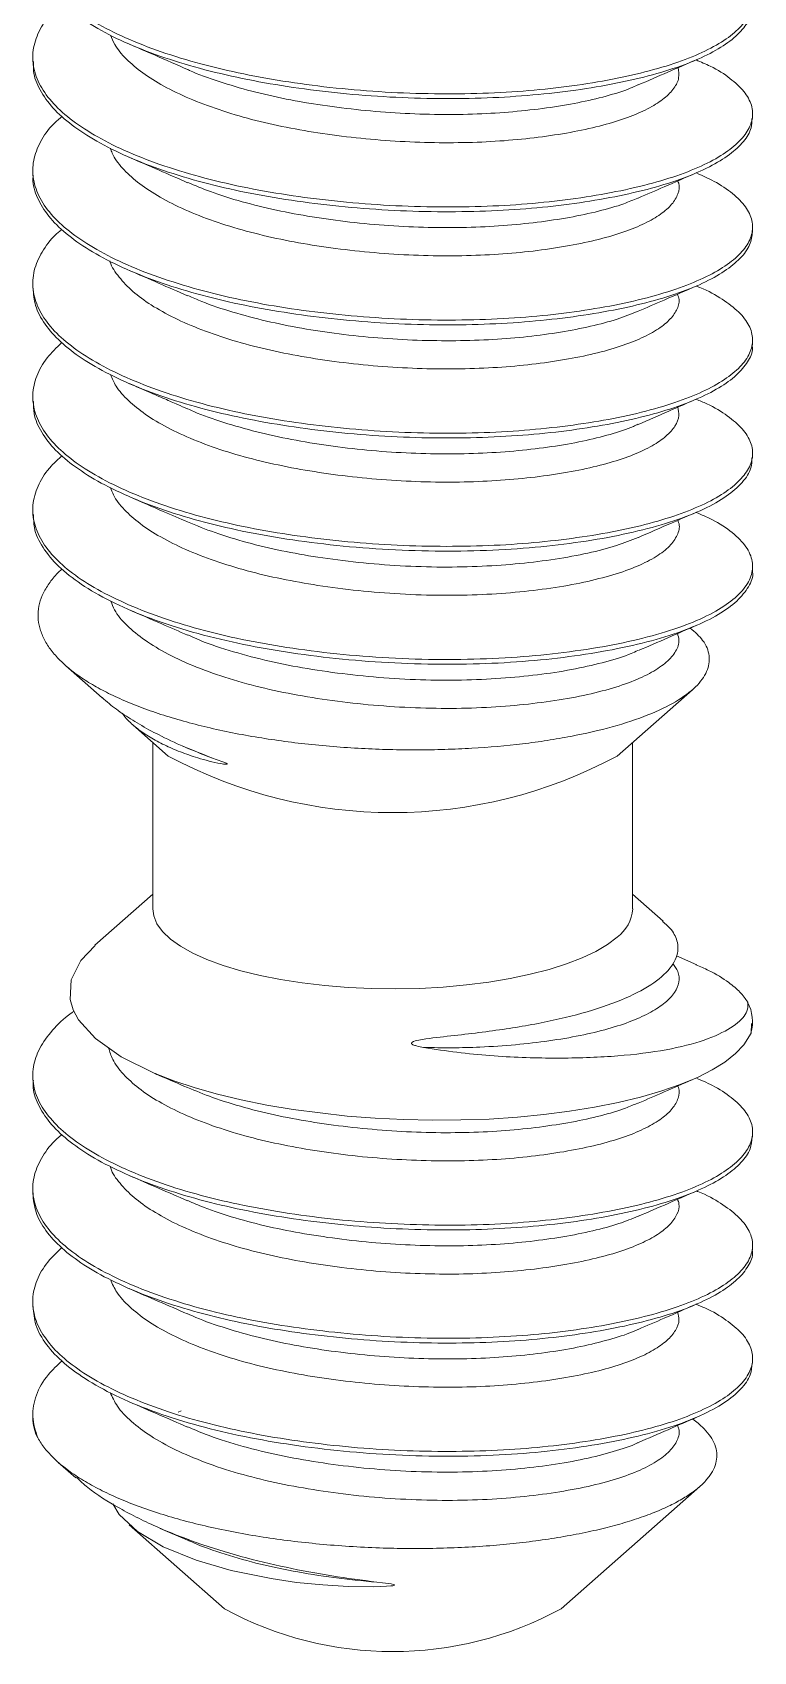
# Paper-space layout '_Dimetric' of a CAD drawing. Header units: millimetres. Extents: x -3 to 3, y -0.5 to 25.7.
# Drawn here: x -3 to 3.01, y -0.53 to 12.96 of the extents above; entities that cross this region are included whole.
import ezdxf

# ---------------------------------------------------------------- set-up
doc = ezdxf.new("R2010")
doc.units = ezdxf.units.MM

psp = doc.layouts.new('_Dimetric')

# ---------------------------------------------------------------- linework, layer by layer
at = {"color": 7, "linetype": 'Continuous', "lineweight": 15}
for p, q in [((-3, 12.753), (-3, 12.714)), ((3, 12.242), (3, 12.282)), ((-3, 11.811), (-3, 11.771)), ((3, 11.299), (3, 11.339)), ((-3, 10.868), (-3, 10.828)), ((3, 10.357), (3, 10.396)), ((-3, 9.925), (-3, 9.885)), ((3, 9.414), (3, 9.454)), ((-3, 8.982), (-3, 8.942)), ((3, 8.471), (3, 8.511)), ((-2.727, 7.685), (-2.422, 7.415)), ((1.871, 6.93), (2.498, 7.483)), ((-2.167, 7.191), (-1.871, 6.93)), ((-2, 7.044), (-2, 5.657)), ((2, 5.657), (2, 7.044)), ((-1.749, 7.012), (-1.711, 6.995)), ((-2, 5.779), (-2.482, 5.353)), ((2.253, 5.555), (2, 5.779)), ((2.534, 5.191), (2.365, 5.264)), ((2.992, 4.7), (2.987, 4.621)), ((3, 4.7), (3, 4.714)), ((-3, 4.268), (-3, 4.228)), ((3, 3.757), (3, 3.797)), ((-3, 3.325), (-3, 3.285)), ((3, 2.814), (3, 2.854)), ((-3, 2.382), (-3, 2.343)), ((3, 1.871), (3, 1.911)), ((-3, 1.44), (-3, 1.414)), ((-1.762, 1.474), (-1.788, 1.462)), ((-2.787, 1.043), (-2.64, 0.914)), ((1.403, -0.177), (2.559, 0.842)), ((-2.196, 0.522), (-1.403, -0.177)), ((-1.938, 0.494), (-1.711, 0.396))]:
    psp.add_line(p, q, dxfattribs=at)
at = {"color": 7, "linetype": 'Continuous', "lineweight": 15, "flags": 128}
for points in [[(1.871, 5.421), (1.791, 5.36), (1.694, 5.302), (1.579, 5.248), (1.449, 5.197), (1.305, 5.152), (1.147, 5.111), (0.979, 5.075), (0.8, 5.046), (0.614, 5.022), (0.421, 5.005), (0.224, 4.994), (0.025, 4.99), (-0.174, 4.993), (-0.371, 5.002), (-0.565, 5.017), (-0.754, 5.039), (-0.934, 5.067), (-1.106, 5.101), (-1.266, 5.141), (-1.414, 5.185), (-1.548, 5.235), (-1.666, 5.288), (-1.768, 5.345), (-1.852, 5.405), (-1.918, 5.468), (-1.965, 5.533), (-1.992, 5.599), (-2, 5.657)], [(-2.48, 5.351), (-2.6, 5.227), (-2.681, 5.065), (-2.689, 4.9), (-2.664, 4.816), (-2.619, 4.732), (-2.478, 4.575), (-2.263, 4.424), (-1.988, 4.287), (-1.824, 4.224), (-1.646, 4.164), (-1.46, 4.111), (-1.262, 4.064), (-1.05, 4.021), (-0.829, 3.984), (-0.38, 3.93), (-0.145, 3.912), (0.094, 3.9), (0.33, 3.895), (0.567, 3.897), (0.805, 3.905), (1.04, 3.921), (1.26, 3.942), (1.473, 3.97), (1.682, 4.003), (1.88, 4.043), (2.065, 4.087), (2.236, 4.136), (2.396, 4.192), (2.54, 4.252), (2.663, 4.314), (2.769, 4.38), (2.857, 4.45), (2.927, 4.523), (2.987, 4.621), (2.987, 4.621)], [(-2.332, 0.698), (-2.28, 0.608), (-2.126, 0.467), (-1.913, 0.341), (-1.637, 0.228), (-1.346, 0.143), (-1.013, 0.075), (-0.802, 0.044), (-0.582, 0.022), (-0.371, 0.009), (-0.157, 0.007), (-0.052, 0.011), (-0.016, 0.014), (0.001, 0.016), (0.007, 0.018), (0.013, 0.02), (0.014, 0.021), (0.015, 0.022), (0.014, 0.023), (0.013, 0.024), (0.008, 0.026), (-0.012, 0.031), (-0.086, 0.041), (-0.086, 0.041)]]:
    psp.add_lwpolyline(points, dxfattribs=at)
at = {"color": 7, "linetype": 'Continuous', "lineweight": 15}
for centre, radius, start, end in [((0, 10.41), 3.951, 241.739, 298.261), ((1.681, 5.678), 0.32, 306.416, 356.1361), ((2.648, 4.715), 0.351, 344.4891, 27.8607), ((-2.636, 1.417), 0.364, 180.4874, 207.4627), ((0, 2.406), 2.939, 241.4854, 298.5146)]:
    psp.add_arc(centre, radius, start, end, dxfattribs=at)
for points, knots in [([(2.53, 13.675), (2.551, 13.666), (2.648, 13.629), (2.776, 13.55), (2.909, 13.443), (2.986, 13.329), (3.009, 13.213), (2.975, 13.098), (2.887, 12.986), (2.748, 12.878), (2.558, 12.779), (2.318, 12.689), (2.035, 12.61), (1.714, 12.546), (1.366, 12.496), (0.994, 12.462), (0.602, 12.447), (0.194, 12.449), (-0.218, 12.471), (-0.623, 12.511), (-1.012, 12.568), (-1.383, 12.641), (-1.732, 12.732), (-2.052, 12.839), (-2.333, 12.96), (-2.568, 13.092), (-2.755, 13.231), (-2.893, 13.378), (-2.979, 13.531), (-3.009, 13.689), (-2.985, 13.847), (-2.899, 14), (-2.822, 14.1), (-2.761, 14.147), (-2.759, 14.148)], [0, 0, 0, 0, 0.008897, 0.041347, 0.074073, 0.107314, 0.140767, 0.174116, 0.207052, 0.239449, 0.27231, 0.305623, 0.33908, 0.372366, 0.405175, 0.437585, 0.470568, 0.503938, 0.537385, 0.570594, 0.603263, 0.635753, 0.668844, 0.702257, 0.73568, 0.768797, 0.801319, 0.833948, 0.867135, 0.900577, 0.93396, 0.966972, 0.999397, 1, 1, 1, 1]), ([(2.993, 13.185), (2.995, 13.17), (3.001, 13.117), (2.954, 13.026), (2.854, 12.915), (2.699, 12.809), (2.495, 12.712), (2.242, 12.625), (1.947, 12.551), (1.618, 12.49), (1.263, 12.445), (0.885, 12.416), (0.488, 12.406), (0.078, 12.414), (-0.333, 12.441), (-0.734, 12.486), (-1.119, 12.547), (-1.484, 12.625), (-1.826, 12.721), (-2.135, 12.832), (-2.404, 12.957), (-2.626, 13.091), (-2.8, 13.232), (-2.922, 13.381), (-2.991, 13.523), (-2.994, 13.616), (-2.995, 13.656)], [0, 0, 0, 0, 0.016719, 0.060227, 0.103085, 0.1455, 0.188687, 0.232355, 0.276095, 0.319495, 0.362164, 0.404711, 0.448035, 0.491752, 0.535454, 0.57873, 0.621218, 0.663958, 0.7074, 0.75115, 0.794794, 0.837927, 0.880315, 0.923238, 0.96678, 1, 1, 1, 1]), ([(2.529, 12.731), (2.569, 12.714), (2.683, 12.667), (2.819, 12.577), (2.936, 12.468), (2.999, 12.354), (3.005, 12.238), (2.956, 12.123), (2.853, 12.012), (2.699, 11.906), (2.495, 11.809), (2.242, 11.722), (1.947, 11.648), (1.618, 11.587), (1.263, 11.542), (0.885, 11.513), (0.488, 11.503), (0.078, 11.511), (-0.333, 11.538), (-0.734, 11.583), (-1.119, 11.643), (-1.484, 11.722), (-1.826, 11.818), (-2.135, 11.929), (-2.404, 12.054), (-2.626, 12.188), (-2.799, 12.329), (-2.923, 12.478), (-2.993, 12.633), (-3.008, 12.792), (-2.965, 12.948), (-2.883, 13.087), (-2.793, 13.17), (-2.756, 13.204)], [0, 0, 0, 0, 0.018092, 0.050493, 0.083401, 0.11674, 0.150203, 0.183473, 0.216247, 0.248681, 0.281707, 0.315099, 0.348547, 0.381736, 0.414365, 0.4469, 0.48003, 0.513461, 0.546879, 0.579972, 0.612463, 0.645146, 0.678367, 0.711822, 0.745196, 0.77818, 0.810594, 0.843417, 0.876714, 0.910179, 0.943495, 0.976356, 1, 1, 1, 1]), ([(-2.196, 12.863), (-2.124, 12.832), (-1.96, 12.761), (-1.8, 12.691), (-1.709, 12.651)], [0, 0, 0, 0, 0.437543, 1, 1, 1, 1]), ([(2.994, 12.242), (2.994, 12.216), (2.994, 12.152), (2.931, 12.051), (2.815, 11.942), (2.646, 11.838), (2.428, 11.744), (2.163, 11.66), (1.857, 11.589), (1.52, 11.533), (1.158, 11.492), (0.775, 11.469), (0.373, 11.463), (-0.039, 11.477), (-0.448, 11.509), (-0.845, 11.558), (-1.225, 11.624), (-1.583, 11.707), (-1.917, 11.808), (-2.216, 11.924), (-2.472, 12.051), (-2.68, 12.187), (-2.84, 12.33), (-2.946, 12.481), (-2.999, 12.61), (-2.994, 12.688), (-2.993, 12.714)], [0, 0, 0, 0, 0.029062, 0.072425, 0.115031, 0.157637, 0.201, 0.24473, 0.288415, 0.331648, 0.374095, 0.416894, 0.46037, 0.504125, 0.547747, 0.590831, 0.633206, 0.676183, 0.719753, 0.763515, 0.807055, 0.849973, 0.892363, 0.935499, 0.979145, 1, 1, 1, 1]), ([(2.047, 12.523), (2.13, 12.558), (2.295, 12.63), (2.456, 12.7), (2.536, 12.735)], [0, 0, 0, 0, 0.499761, 1, 1, 1, 1]), ([(2.531, 11.789), (2.589, 11.763), (2.717, 11.705), (2.857, 11.604), (2.959, 11.493), (3.006, 11.378), (2.997, 11.262), (2.932, 11.148), (2.815, 11.039), (2.646, 10.935), (2.428, 10.841), (2.163, 10.757), (1.857, 10.686), (1.52, 10.63), (1.158, 10.589), (0.775, 10.566), (0.373, 10.56), (-0.039, 10.574), (-0.448, 10.606), (-0.845, 10.655), (-1.225, 10.721), (-1.583, 10.804), (-1.917, 10.905), (-2.216, 11.02), (-2.472, 11.148), (-2.68, 11.284), (-2.839, 11.427), (-2.948, 11.578), (-3.003, 11.735), (-3.002, 11.893), (-2.943, 12.049), (-2.859, 12.172), (-2.779, 12.241), (-2.754, 12.262)], [0, 0, 0, 0, 0.027285, 0.059739, 0.092793, 0.126193, 0.159627, 0.192781, 0.225356, 0.25793, 0.291084, 0.324519, 0.357919, 0.390973, 0.423426, 0.456149, 0.489389, 0.522843, 0.556194, 0.589135, 0.621533, 0.654391, 0.687704, 0.721162, 0.754451, 0.787264, 0.819674, 0.852655, 0.886025, 0.919473, 0.952686, 0.985359, 1, 1, 1, 1]), ([(-2.196, 11.92), (-2.115, 11.885), (-1.966, 11.82), (-1.79, 11.744), (-1.709, 11.708)], [0, 0, 0, 0, 0.5409314, 1, 1, 1, 1]), ([(2.999, 11.299), (2.994, 11.263), (2.985, 11.188), (2.903, 11.077), (2.772, 10.969), (2.59, 10.868), (2.358, 10.776), (2.08, 10.696), (1.765, 10.629), (1.421, 10.578), (1.052, 10.541), (0.663, 10.523), (0.257, 10.522), (-0.155, 10.541), (-0.562, 10.578), (-0.954, 10.633), (-1.328, 10.703), (-1.681, 10.791), (-2.005, 10.896), (-2.293, 11.016), (-2.536, 11.146), (-2.73, 11.284), (-2.876, 11.429), (-2.966, 11.582), (-3.005, 11.698), (-2.997, 11.76), (-2.996, 11.771)], [0, 0, 0, 0, 0.0413643, 0.0845521, 0.1269674, 0.1698251, 0.213333, 0.2570927, 0.3006912, 0.3437249, 0.3860956, 0.429125, 0.4727215, 0.5164813, 0.5599919, 0.6028543, 0.6452673, 0.6884512, 0.7321175, 0.7758585, 0.8192626, 0.8619369, 0.904479, 0.9477998, 0.9915169, 1, 1, 1, 1]), ([(2.047, 11.58), (2.119, 11.611), (2.282, 11.682), (2.444, 11.752), (2.536, 11.792)], [0, 0, 0, 0, 0.437688, 1, 1, 1, 1]), ([(2.532, 10.847), (2.541, 10.843), (2.628, 10.81), (2.751, 10.737), (2.893, 10.631), (2.978, 10.518), (3.009, 10.403), (2.984, 10.287), (2.904, 10.174), (2.772, 10.066), (2.59, 9.965), (2.358, 9.873), (2.08, 9.793), (1.765, 9.726), (1.421, 9.675), (1.052, 9.638), (0.663, 9.619), (0.257, 9.619), (-0.155, 9.638), (-0.562, 9.675), (-0.954, 9.729), (-1.328, 9.8), (-1.681, 9.888), (-2.005, 9.993), (-2.293, 10.113), (-2.536, 10.243), (-2.73, 10.381), (-2.875, 10.526), (-2.969, 10.679), (-3.008, 10.837), (-2.992, 10.995), (-2.916, 11.149), (-2.835, 11.257), (-2.766, 11.312), (-2.756, 11.319)], [0, 0, 0, 0, 0.003892, 0.036419, 0.06904, 0.102221, 0.13566, 0.169045, 0.202062, 0.234489, 0.267254, 0.300517, 0.333971, 0.367303, 0.400202, 0.432595, 0.465492, 0.498822, 0.532276, 0.565541, 0.598309, 0.630735, 0.663749, 0.697132, 0.730573, 0.763756, 0.796381, 0.828905, 0.862024, 0.895446, 0.928857, 0.961945, 0.99443, 1, 1, 1, 1]), ([(-2.196, 10.977), (-2.117, 10.943), (-1.974, 10.881), (-1.791, 10.801), (-1.709, 10.766)], [0, 0, 0, 0, 0.551718, 1, 1, 1, 1]), ([(2.995, 10.357), (2.997, 10.348), (3.005, 10.3), (2.964, 10.215), (2.873, 10.103), (2.726, 9.997), (2.529, 9.898), (2.284, 9.809), (1.995, 9.733), (1.67, 9.67), (1.319, 9.623), (0.944, 9.591), (0.549, 9.578), (0.141, 9.583), (-0.271, 9.607), (-0.674, 9.649), (-1.062, 9.708), (-1.43, 9.783), (-1.776, 9.876), (-2.091, 9.986), (-2.366, 10.109), (-2.595, 10.241), (-2.776, 10.381), (-2.906, 10.529), (-2.987, 10.679), (-2.994, 10.78), (-2.998, 10.828)], [0, 0, 0, 0, 0.010048, 0.05362, 0.096602, 0.138976, 0.182056, 0.225677, 0.269433, 0.312912, 0.355716, 0.398161, 0.44139, 0.485074, 0.528805, 0.572172, 0.614783, 0.657384, 0.700744, 0.744473, 0.78816, 0.831397, 0.873847, 0.916642, 0.960115, 1, 1, 1, 1]), ([(2.047, 10.637), (2.119, 10.668), (2.283, 10.739), (2.444, 10.809), (2.535, 10.849)], [0, 0, 0, 0, 0.437624, 1, 1, 1, 1]), ([(2.529, 9.903), (2.559, 9.891), (2.664, 9.849), (2.796, 9.765), (2.922, 9.657), (2.993, 9.543), (3.008, 9.427), (2.967, 9.312), (2.872, 9.2), (2.726, 9.094), (2.529, 8.995), (2.284, 8.906), (1.995, 8.83), (1.67, 8.767), (1.319, 8.72), (0.944, 8.688), (0.549, 8.675), (0.141, 8.68), (-0.271, 8.704), (-0.674, 8.746), (-1.062, 8.805), (-1.43, 8.88), (-1.776, 8.973), (-2.091, 9.083), (-2.366, 9.206), (-2.595, 9.338), (-2.776, 9.478), (-2.907, 9.626), (-2.986, 9.781), (-3.009, 9.939), (-2.975, 10.096), (-2.895, 10.243), (-2.802, 10.333), (-2.759, 10.375)], [0, 0, 0, 0, 0.013136, 0.045557, 0.078376, 0.111673, 0.145142, 0.178465, 0.211337, 0.243744, 0.276691, 0.310052, 0.343515, 0.376767, 0.409504, 0.441965, 0.475026, 0.508435, 0.541879, 0.575046, 0.607634, 0.640215, 0.673376, 0.706819, 0.740231, 0.773297, 0.805762, 0.838491, 0.871739, 0.905202, 0.938566, 0.971519, 1, 1, 1, 1]), ([(-2.196, 10.034), (-2.141, 10.011), (-2.038, 9.966), (-1.904, 9.908), (-1.795, 9.86), (-1.737, 9.835), (-1.71, 9.823)], [0, 0, 0, 0, 0.297743, 0.561983, 0.795241, 1, 1, 1, 1]), ([(2.993, 9.414), (2.993, 9.386), (2.993, 9.318), (2.921, 9.21), (2.79, 9.094), (2.598, 8.985), (2.351, 8.888), (2.052, 8.803), (1.711, 8.734), (1.338, 8.682), (0.938, 8.648), (0.516, 8.634), (0.079, 8.642), (-0.359, 8.671), (-0.777, 8.72), (-1.168, 8.784), (-1.53, 8.865), (-1.868, 8.963), (-2.173, 9.077), (-2.436, 9.203), (-2.651, 9.338), (-2.819, 9.479), (-2.933, 9.629), (-2.995, 9.766), (-2.994, 9.852), (-2.993, 9.885)], [0, 0, 0, 0, 0.031131, 0.07733, 0.122656, 0.168304, 0.214707, 0.261381, 0.307825, 0.353555, 0.39883, 0.444969, 0.491589, 0.538192, 0.584281, 0.626701, 0.669556, 0.713063, 0.756825, 0.800428, 0.843468, 0.88584, 0.928868, 0.972464, 1, 1, 1, 1]), ([(2.047, 9.694), (2.132, 9.731), (2.295, 9.802), (2.457, 9.872), (2.535, 9.906)], [0, 0, 0, 0, 0.5182704, 1, 1, 1, 1]), ([(2.528, 8.96), (2.573, 8.941), (2.696, 8.889), (2.838, 8.792), (2.954, 8.675), (3.007, 8.552), (2.996, 8.428), (2.923, 8.307), (2.789, 8.191), (2.598, 8.082), (2.351, 7.985), (2.052, 7.9), (1.711, 7.831), (1.338, 7.779), (0.938, 7.745), (0.516, 7.731), (0.079, 7.739), (-0.359, 7.768), (-0.777, 7.817), (-1.168, 7.881), (-1.53, 7.962), (-1.868, 8.06), (-2.173, 8.174), (-2.436, 8.3), (-2.652, 8.434), (-2.818, 8.576), (-2.935, 8.726), (-2.998, 8.882), (-3.006, 9.041), (-2.955, 9.197), (-2.872, 9.329), (-2.786, 9.405), (-2.754, 9.433)], [0, 0, 0, 0, 0.0202124, 0.0547871, 0.0899768, 0.1255899, 0.1612486, 0.196572, 0.231228, 0.26613, 0.3016088, 0.3372951, 0.3728062, 0.4077706, 0.4423872, 0.4776651, 0.51331, 0.5489419, 0.5841816, 0.6166153, 0.6493817, 0.6826471, 0.7161066, 0.7494447, 0.7823527, 0.8147505, 0.8476486, 0.880982, 0.9144421, 0.9477134, 0.9804907, 1, 1, 1, 1]), ([(-2.196, 9.092), (-2.098, 9.049), (-1.92, 8.972), (-1.775, 8.909), (-1.71, 8.881)], [0, 0, 0, 0, 0.5500809, 1, 1, 1, 1]), ([(2.998, 8.471), (2.999, 8.469), (3.009, 8.425), (2.971, 8.341), (2.879, 8.221), (2.721, 8.107), (2.508, 8.003), (2.24, 7.91), (1.923, 7.831), (1.569, 7.769), (1.185, 7.723), (0.776, 7.697), (0.347, 7.692), (-0.092, 7.708), (-0.527, 7.746), (-0.947, 7.802), (-1.346, 7.878), (-1.72, 7.974), (-2.061, 8.088), (-2.358, 8.218), (-2.603, 8.36), (-2.793, 8.51), (-2.924, 8.668), (-2.994, 8.814), (-2.993, 8.906), (-2.993, 8.942)], [0, 0, 0, 0, 0.002684, 0.049212, 0.095113, 0.140329, 0.186329, 0.232899, 0.279545, 0.32577, 0.371123, 0.41674, 0.463127, 0.509802, 0.556265, 0.602029, 0.64729, 0.693407, 0.740021, 0.786635, 0.832753, 0.878013, 0.923777, 0.97024, 1, 1, 1, 1]), ([(2.048, 8.752), (2.14, 8.792), (2.304, 8.863), (2.464, 8.932), (2.534, 8.963)], [0, 0, 0, 0, 0.5624767, 1, 1, 1, 1]), ([(2.48, 7.997), (2.519, 7.963), (2.602, 7.888), (2.648, 7.765), (2.63, 7.634), (2.534, 7.504), (2.369, 7.381), (2.135, 7.269), (1.84, 7.171), (1.547, 7.104), (1.29, 7.059), (1.019, 7.022), (0.731, 6.997), (0.435, 6.984), (0.205, 6.98), (-0.027, 6.983), (-0.261, 6.992), (-0.497, 7.008), (-0.73, 7.03), (-0.956, 7.059), (-1.176, 7.093), (-1.391, 7.134), (-1.598, 7.181), (-1.794, 7.234), (-1.98, 7.292), (-2.154, 7.356), (-2.314, 7.425), (-2.457, 7.497), (-2.583, 7.573), (-2.694, 7.653), (-2.785, 7.737), (-2.858, 7.822), (-2.911, 7.909), (-2.945, 7.998), (-2.959, 8.088), (-2.952, 8.178), (-2.924, 8.269), (-2.874, 8.358), (-2.819, 8.432), (-2.771, 8.475), (-2.755, 8.489)], [0, 0, 0, 0, 0.033735, 0.074086, 0.11559, 0.156218, 0.198004, 0.239127, 0.281399, 0.323247, 0.344718, 0.366347, 0.408259, 0.429733, 0.451356, 0.472834, 0.494462, 0.51656, 0.538821, 0.560299, 0.581925, 0.604002, 0.626232, 0.648133, 0.670183, 0.692704, 0.715387, 0.737475, 0.759715, 0.782435, 0.805317, 0.827606, 0.850045, 0.872954, 0.896024, 0.918721, 0.941574, 0.964925, 0.988448, 1, 1, 1, 1]), ([(-2.196, 8.149), (-2.103, 8.109), (-1.93, 8.034), (-1.78, 7.968), (-1.71, 7.938)], [0, 0, 0, 0, 0.536438, 1, 1, 1, 1]), ([(2.048, 7.809), (2.13, 7.844), (2.295, 7.916), (2.454, 7.985), (2.534, 8.02)], [0, 0, 0, 0, 0.499733, 1, 1, 1, 1]), ([(-2.421, 7.417), (-2.402, 7.4), (-2.348, 7.351), (-2.239, 7.273), (-2.094, 7.182), (-1.919, 7.089), (-1.716, 6.995), (-1.558, 6.935), (-1.479, 6.905)], [0, 0, 0, 0, 0.085851, 0.252749, 0.421806, 0.593842, 0.795594, 1, 1, 1, 1]), ([(-1.479, 6.905), (-1.458, 6.898), (-1.432, 6.889), (-1.402, 6.876), (-1.391, 6.872), (-1.385, 6.869), (-1.382, 6.867), (-1.38, 6.865), (-1.379, 6.864), (-1.379, 6.863), (-1.382, 6.861), (-1.398, 6.861), (-1.482, 6.875), (-1.616, 6.91), (-1.772, 6.964), (-1.906, 7.022), (-2.025, 7.086), (-2.126, 7.154), (-2.204, 7.222), (-2.24, 7.267), (-2.256, 7.288)], [0, 0, 0, 0, 0.040671, 0.050801, 0.057408, 0.059795, 0.062199, 0.06364, 0.065088, 0.066747, 0.069494, 0.077831, 0.115796, 0.266393, 0.390384, 0.515198, 0.642846, 0.771579, 0.895603, 1, 1, 1, 1]), ([(2.373, 5.376), (2.362, 5.412), (2.343, 5.472), (2.276, 5.529), (2.25, 5.552)], [0, 0, 0, 0, 0.612811, 1, 1, 1, 1]), ([(0.258, 4.502), (0.238, 4.505), (0.218, 4.509), (0.188, 4.517), (0.178, 4.52), (0.164, 4.526), (0.16, 4.529), (0.154, 4.536), (0.156, 4.541), (0.175, 4.556), (0.197, 4.558), (0.236, 4.566), (0.256, 4.569), (0.355, 4.584), (0.435, 4.592), (0.671, 4.619), (0.826, 4.638), (1.118, 4.683), (1.257, 4.709), (1.519, 4.769), (1.64, 4.803), (1.857, 4.876), (1.954, 4.916), (2.121, 5.001), (2.188, 5.045), (2.295, 5.137), (2.333, 5.185), (2.377, 5.28), (2.383, 5.328), (2.373, 5.376)], [0, 0, 0, 0, 0.015625, 0.015625, 0.023438, 0.023438, 0.027344, 0.027344, 0.03125, 0.03125, 0.046875, 0.046875, 0.0625, 0.0625, 0.125, 0.125, 0.25, 0.25, 0.375, 0.375, 0.5, 0.5, 0.625, 0.625, 0.75, 0.75, 0.875, 0.875, 1, 1, 1, 1]), ([(2.528, 5.189), (2.564, 5.174), (2.674, 5.129), (2.793, 5.052), (2.901, 4.963), (2.939, 4.907), (2.959, 4.879)], [0, 0, 0, 0, 0.161899, 0.49537, 0.746176, 1, 1, 1, 1]), ([(2.959, 4.879), (2.966, 4.839), (2.956, 4.8), (2.901, 4.724), (2.856, 4.687), (2.732, 4.616), (2.655, 4.582), (2.468, 4.522), (2.357, 4.495), (2.107, 4.453), (1.97, 4.438), (1.67, 4.417), (1.506, 4.412), (1.169, 4.414), (0.993, 4.419), (0.628, 4.448), (0.444, 4.47), (0.258, 4.502)], [0, 0, 0, 0, 0.125, 0.125, 0.25, 0.25, 0.375, 0.375, 0.5, 0.5, 0.625, 0.625, 0.75, 0.75, 0.875, 0.875, 1, 1, 1, 1]), ([(2.529, 4.247), (2.583, 4.223), (2.708, 4.168), (2.847, 4.07), (2.954, 3.959), (3.005, 3.844), (3, 3.728), (2.939, 3.614), (2.825, 3.504), (2.661, 3.4), (2.446, 3.305), (2.184, 3.22), (1.881, 3.148), (1.546, 3.092), (1.186, 3.049), (0.804, 3.024), (0.403, 3.018), (-0.008, 3.03), (-0.418, 3.06), (-0.816, 3.109), (-1.197, 3.173), (-1.558, 3.255), (-1.894, 3.354), (-2.195, 3.469), (-2.455, 3.596), (-2.667, 3.731), (-2.829, 3.874), (-2.942, 4.024), (-3.001, 4.181), (-3.003, 4.339), (-2.951, 4.495), (-2.841, 4.645), (-2.741, 4.747), (-2.664, 4.797), (-2.657, 4.802)], [0, 0, 0, 0, 0.024605, 0.056419, 0.088811, 0.121564, 0.154374, 0.186931, 0.21894, 0.250851, 0.283345, 0.316137, 0.348918, 0.381381, 0.413254, 0.44531, 0.477893, 0.510709, 0.543447, 0.575804, 0.607601, 0.639793, 0.672452, 0.705278, 0.737959, 0.770196, 0.801981, 0.834298, 0.867019, 0.899839, 0.93245, 0.964554, 0.996394, 1, 1, 1, 1]), ([(2.997, 3.757), (2.994, 3.723), (2.988, 3.651), (2.911, 3.543), (2.784, 3.434), (2.605, 3.333), (2.377, 3.24), (2.102, 3.159), (1.789, 3.091), (1.447, 3.038), (1.08, 3.001), (0.692, 2.981), (0.287, 2.979), (-0.125, 2.997), (-0.532, 3.033), (-0.926, 3.086), (-1.301, 3.155), (-1.656, 3.242), (-1.983, 3.346), (-2.273, 3.464), (-2.52, 3.594), (-2.717, 3.731), (-2.867, 3.876), (-2.961, 4.028), (-3.004, 4.147), (-2.996, 4.214), (-2.994, 4.228)], [0, 0, 0, 0, 0.038171, 0.081407, 0.123858, 0.166653, 0.210126, 0.253881, 0.297505, 0.340593, 0.38297, 0.425942, 0.46951, 0.513272, 0.556815, 0.599737, 0.642126, 0.685259, 0.728903, 0.772653, 0.816095, 0.858836, 0.901324, 0.944599, 0.988301, 1, 1, 1, 1]), ([(-2.01, 4.297), (-1.99, 4.288), (-1.889, 4.244), (-1.79, 4.201), (-1.711, 4.167)], [0, 0, 0, 0, 0.194036, 1, 1, 1, 1]), ([(2.047, 4.037), (2.119, 4.068), (2.269, 4.134), (2.419, 4.199), (2.497, 4.232)], [0, 0, 0, 0, 0.475059, 1, 1, 1, 1]), ([(2.533, 3.305), (2.537, 3.303), (2.619, 3.273), (2.738, 3.203), (2.884, 3.097), (2.973, 2.984), (3.009, 2.869), (2.988, 2.753), (2.912, 2.64), (2.784, 2.531), (2.605, 2.43), (2.377, 2.337), (2.102, 2.256), (1.789, 2.188), (1.447, 2.135), (1.08, 2.098), (0.692, 2.078), (0.287, 2.076), (-0.125, 2.094), (-0.532, 2.13), (-0.926, 2.182), (-1.301, 2.252), (-1.656, 2.339), (-1.983, 2.443), (-2.273, 2.561), (-2.52, 2.691), (-2.718, 2.828), (-2.866, 2.973), (-2.964, 3.125), (-3.007, 3.283), (-2.995, 3.441), (-2.923, 3.595), (-2.841, 3.707), (-2.769, 3.765), (-2.755, 3.777)], [0, 0, 0, 0, 0.001503, 0.034079, 0.066646, 0.099795, 0.133225, 0.166624, 0.199677, 0.23213, 0.264847, 0.298082, 0.331532, 0.364882, 0.397823, 0.430219, 0.463071, 0.496378, 0.529834, 0.563122, 0.595936, 0.628342, 0.661316, 0.694682, 0.728128, 0.761339, 0.794014, 0.826496, 0.85958, 0.892989, 0.926411, 0.959532, 0.992059, 1, 1, 1, 1]), ([(-2.196, 3.435), (-2.114, 3.399), (-1.95, 3.328), (-1.79, 3.259), (-1.711, 3.224)], [0, 0, 0, 0, 0.500194, 1, 1, 1, 1]), ([(2.996, 2.814), (2.997, 2.808), (3.006, 2.763), (2.969, 2.681), (2.882, 2.569), (2.738, 2.462), (2.546, 2.363), (2.303, 2.273), (2.017, 2.195), (1.695, 2.132), (1.345, 2.083), (0.972, 2.05), (0.579, 2.036), (0.171, 2.039), (-0.241, 2.062), (-0.645, 2.103), (-1.034, 2.16), (-1.404, 2.235), (-1.751, 2.327), (-2.069, 2.435), (-2.348, 2.557), (-2.58, 2.689), (-2.765, 2.828), (-2.899, 2.975), (-2.984, 3.129), (-2.994, 3.233), (-3, 3.285)], [0, 0, 0, 0, 0.006835, 0.050436, 0.093474, 0.135845, 0.17887, 0.222464, 0.266225, 0.309738, 0.352605, 0.395016, 0.438196, 0.481861, 0.525603, 0.56901, 0.611689, 0.654227, 0.697545, 0.741261, 0.784965, 0.828248, 0.870744, 0.913475, 0.956911, 1, 1, 1, 1]), ([(2.049, 3.095), (2.131, 3.131), (2.296, 3.202), (2.456, 3.272), (2.536, 3.306)], [0, 0, 0, 0, 0.499741, 1, 1, 1, 1]), ([(2.528, 2.361), (2.553, 2.351), (2.655, 2.311), (2.784, 2.23), (2.915, 2.123), (2.989, 2.009), (3.009, 1.893), (2.972, 1.778), (2.881, 1.666), (2.738, 1.559), (2.546, 1.46), (2.304, 1.37), (2.017, 1.292), (1.695, 1.229), (1.345, 1.18), (0.972, 1.147), (0.579, 1.133), (0.171, 1.136), (-0.241, 1.159), (-0.645, 1.2), (-1.034, 1.257), (-1.404, 1.332), (-1.751, 1.423), (-2.069, 1.532), (-2.348, 1.654), (-2.58, 1.786), (-2.765, 1.925), (-2.899, 2.072), (-2.982, 2.227), (-3.01, 2.385), (-2.98, 2.542), (-2.901, 2.694), (-2.806, 2.788), (-2.76, 2.833)], [0, 0, 0, 0, 0.010882, 0.043315, 0.07608, 0.109344, 0.142803, 0.17614, 0.209047, 0.241443, 0.27434, 0.307673, 0.341132, 0.374402, 0.407178, 0.439605, 0.472621, 0.506007, 0.539452, 0.572641, 0.605273, 0.637798, 0.670918, 0.704344, 0.73776, 0.770854, 0.803346, 0.836018, 0.86923, 0.90268, 0.936053, 0.969039, 1, 1, 1, 1]), ([(-2.196, 2.492), (-2.114, 2.456), (-1.95, 2.385), (-1.79, 2.316), (-1.711, 2.281)], [0, 0, 0, 0, 0.5001938, 1, 1, 1, 1]), ([(2.995, 1.871), (2.993, 1.839), (2.989, 1.765), (2.909, 1.654), (2.77, 1.538), (2.572, 1.431), (2.318, 1.334), (2.013, 1.251), (1.668, 1.184), (1.292, 1.134), (0.889, 1.102), (0.465, 1.092), (0.027, 1.102), (-0.41, 1.134), (-0.835, 1.186), (-1.24, 1.256), (-1.621, 1.346), (-1.973, 1.456), (-2.283, 1.582), (-2.542, 1.721), (-2.747, 1.869), (-2.894, 2.025), (-2.985, 2.184), (-2.993, 2.291), (-2.997, 2.343)], [0, 0, 0, 0, 0.0366478, 0.0827647, 0.1280248, 0.1737881, 0.2202505, 0.2669252, 0.3133117, 0.358928, 0.4042811, 0.4505048, 0.4971506, 0.5437199, 0.5897189, 0.6349352, 0.6808352, 0.7273622, 0.7740252, 0.8203245, 0.8657839, 0.9112787, 0.9575984, 1, 1, 1, 1]), ([(2.047, 2.152), (2.119, 2.183), (2.283, 2.254), (2.445, 2.324), (2.536, 2.364)], [0, 0, 0, 0, 0.437583, 1, 1, 1, 1]), ([(-2.959, 1.249), (-2.978, 1.309), (-3.015, 1.427), (-2.979, 1.604), (-2.896, 1.76), (-2.796, 1.852), (-2.755, 1.889)], [0, 0, 0, 0, 0.2728576, 0.5452844, 0.8140695, 1, 1, 1, 1]), ([(-2.196, 1.549), (-2.114, 1.513), (-1.95, 1.442), (-1.79, 1.373), (-1.711, 1.338)], [0, 0, 0, 0, 0.500194, 1, 1, 1, 1]), ([(-2.959, 1.249), (-2.941, 1.22), (-2.903, 1.16), (-2.822, 1.072), (-2.72, 0.986), (-2.599, 0.903), (-2.46, 0.825), (-2.305, 0.751), (-2.131, 0.681), (-1.943, 0.616), (-1.744, 0.558), (-1.536, 0.506), (-1.314, 0.46), (-1.085, 0.42), (-0.849, 0.388), (-0.609, 0.362), (-0.362, 0.342), (-0.115, 0.33), (0.128, 0.325), (0.366, 0.327), (0.604, 0.335), (0.836, 0.35), (1.059, 0.372), (1.274, 0.4), (1.481, 0.434), (1.675, 0.473), (1.853, 0.517), (2.016, 0.566), (2.166, 0.619), (2.299, 0.676), (2.413, 0.737), (2.509, 0.799), (2.588, 0.866), (2.646, 0.933), (2.685, 1.002), (2.703, 1.07), (2.702, 1.14), (2.675, 1.23), (2.605, 1.318), (2.533, 1.383), (2.5, 1.404), (2.499, 1.405)], [0, 0, 0, 0, 0.02646, 0.053104, 0.08033, 0.10776, 0.134057, 0.160544, 0.187632, 0.214928, 0.240694, 0.266638, 0.293147, 0.31985, 0.345616, 0.37157, 0.39812, 0.424876, 0.44999, 0.475278, 0.501118, 0.527149, 0.552219, 0.577465, 0.603279, 0.629295, 0.653924, 0.678912, 0.704082, 0.729628, 0.754093, 0.778729, 0.803632, 0.828907, 0.853141, 0.877552, 0.902237, 0.927296, 0.974781, 0.999145, 1, 1, 1, 1]), ([(2.049, 1.209), (2.131, 1.245), (2.296, 1.317), (2.456, 1.386), (2.536, 1.421)], [0, 0, 0, 0, 0.499739, 1, 1, 1, 1]), ([(-0.086, 0.041), (-0.211, 0.056), (-0.462, 0.087), (-0.845, 0.157), (-1.224, 0.245), (-1.599, 0.358), (-1.896, 0.473), (-2.12, 0.577), (-2.327, 0.687), (-2.51, 0.8), (-2.606, 0.89), (-2.636, 0.919)], [0, 0, 0, 0, 0.121089, 0.245335, 0.372668, 0.502942, 0.644884, 0.717683, 0.791011, 0.933981, 1, 1, 1, 1])]:
    psp.add_open_spline(points, degree=3, knots=knots, dxfattribs=at)
at = {"color": 8, "linetype": 'Continuous', "lineweight": 15}
for points, knots in [([(2.378, 12.666), (2.383, 12.638), (2.392, 12.581), (2.351, 12.495), (2.27, 12.411), (2.147, 12.331), (1.985, 12.258), (1.784, 12.193), (1.549, 12.138), (1.287, 12.094), (1.005, 12.062), (0.704, 12.043), (0.388, 12.039), (0.062, 12.05), (-0.265, 12.076), (-0.584, 12.115), (-0.89, 12.168), (-1.181, 12.234), (-1.452, 12.315), (-1.699, 12.408), (-1.913, 12.511), (-2.089, 12.622), (-2.226, 12.738), (-2.315, 12.844), (-2.341, 12.912), (-2.351, 12.938)], [0, 0, 0, 0, 0.042809, 0.087458, 0.131437, 0.174961, 0.21928, 0.264093, 0.308981, 0.35352, 0.397305, 0.440964, 0.485423, 0.530288, 0.575137, 0.619547, 0.663145, 0.707004, 0.751585, 0.796483, 0.841272, 0.885535, 0.929031, 0.973078, 1, 1, 1, 1]), ([(2.043, 12.523), (2.022, 12.514), (1.948, 12.479), (1.782, 12.428), (1.55, 12.373), (1.287, 12.329), (1.005, 12.298), (0.704, 12.278), (0.388, 12.274), (0.062, 12.285), (-0.265, 12.311), (-0.584, 12.351), (-0.89, 12.403), (-1.181, 12.469), (-1.45, 12.55), (-1.627, 12.612), (-1.704, 12.649), (-1.708, 12.652)], [0, 0, 0, 0, 0.028948, 0.103937, 0.17905, 0.253579, 0.326847, 0.399904, 0.474301, 0.549376, 0.624423, 0.698737, 0.771693, 0.845084, 0.919685, 0.994814, 1, 1, 1, 1]), ([(2.376, 11.722), (2.379, 11.716), (2.395, 11.68), (2.382, 11.615), (2.333, 11.528), (2.239, 11.445), (2.105, 11.367), (1.932, 11.296), (1.721, 11.234), (1.478, 11.182), (1.21, 11.141), (0.921, 11.113), (0.616, 11.098), (0.297, 11.098), (-0.031, 11.113), (-0.356, 11.143), (-0.672, 11.186), (-0.974, 11.242), (-1.26, 11.313), (-1.525, 11.397), (-1.763, 11.493), (-1.966, 11.599), (-2.133, 11.711), (-2.257, 11.829), (-2.331, 11.925), (-2.348, 11.982), (-2.352, 11.997)], [0, 0, 0, 0, 0.01006, 0.054924, 0.099409, 0.143116, 0.186822, 0.231308, 0.276171, 0.320989, 0.36534, 0.408883, 0.452789, 0.497391, 0.54228, 0.587033, 0.631231, 0.6747, 0.718788, 0.763487, 0.808383, 0.853051, 0.897078, 0.940563, 0.984815, 1, 1, 1, 1]), ([(2.043, 11.58), (2.005, 11.564), (1.912, 11.524), (1.72, 11.469), (1.478, 11.417), (1.21, 11.377), (0.922, 11.348), (0.616, 11.333), (0.297, 11.333), (-0.031, 11.348), (-0.356, 11.378), (-0.672, 11.421), (-0.974, 11.477), (-1.259, 11.548), (-1.508, 11.625), (-1.647, 11.684), (-1.708, 11.71)], [0, 0, 0, 0, 0.049951, 0.125037, 0.200046, 0.274274, 0.34715, 0.420633, 0.495281, 0.57041, 0.64531, 0.719282, 0.792034, 0.865822, 0.940632, 1, 1, 1, 1]), ([(2.374, 10.779), (2.379, 10.764), (2.395, 10.72), (2.372, 10.647), (2.311, 10.562), (2.205, 10.479), (2.06, 10.403), (1.876, 10.335), (1.655, 10.275), (1.404, 10.226), (1.13, 10.189), (0.837, 10.164), (0.527, 10.154), (0.205, 10.158), (-0.123, 10.177), (-0.447, 10.211), (-0.759, 10.258), (-1.057, 10.318), (-1.337, 10.392), (-1.595, 10.48), (-1.824, 10.579), (-2.017, 10.687), (-2.173, 10.801), (-2.284, 10.921), (-2.345, 11.007), (-2.356, 11.053), (-2.357, 11.056)], [0, 0, 0, 0, 0.022408, 0.067197, 0.111492, 0.154992, 0.198947, 0.243572, 0.288456, 0.333173, 0.37731, 0.420764, 0.464896, 0.509612, 0.554496, 0.599123, 0.643083, 0.686581, 0.730872, 0.77566, 0.820524, 0.865042, 0.908808, 0.952439, 0.996871, 1, 1, 1, 1]), ([(2.046, 10.637), (1.99, 10.615), (1.874, 10.568), (1.654, 10.51), (1.404, 10.461), (1.13, 10.424), (0.837, 10.399), (0.527, 10.389), (0.205, 10.393), (-0.123, 10.412), (-0.447, 10.446), (-0.759, 10.493), (-1.057, 10.553), (-1.336, 10.628), (-1.556, 10.7), (-1.668, 10.751), (-1.707, 10.768)], [0, 0, 0, 0, 0.07125, 0.14637, 0.221211, 0.29508, 0.367807, 0.441669, 0.516507, 0.591627, 0.666317, 0.739891, 0.812691, 0.886819, 0.961777, 1, 1, 1, 1]), ([(2.376, 9.837), (2.381, 9.814), (2.393, 9.761), (2.359, 9.68), (2.285, 9.595), (2.168, 9.514), (2.012, 9.44), (1.817, 9.374), (1.587, 9.317), (1.329, 9.272), (1.049, 9.238), (0.751, 9.217), (0.437, 9.21), (0.112, 9.219), (-0.215, 9.242), (-0.536, 9.28), (-0.845, 9.331), (-1.138, 9.395), (-1.412, 9.473), (-1.663, 9.564), (-1.882, 9.666), (-2.065, 9.776), (-2.208, 9.891), (-2.307, 10.002), (-2.338, 10.076), (-2.352, 10.107)], [0, 0, 0, 0, 0.035486, 0.080251, 0.124406, 0.167936, 0.212193, 0.257006, 0.30196, 0.346628, 0.390601, 0.434202, 0.478613, 0.523492, 0.56842, 0.612972, 0.656746, 0.700509, 0.745054, 0.78998, 0.834863, 0.879281, 0.922889, 0.966852, 1, 1, 1, 1]), ([(2.044, 9.695), (2.032, 9.689), (1.968, 9.658), (1.815, 9.609), (1.587, 9.552), (1.329, 9.507), (1.049, 9.473), (0.751, 9.452), (0.437, 9.446), (0.112, 9.454), (-0.215, 9.477), (-0.536, 9.515), (-0.844, 9.566), (-1.138, 9.63), (-1.411, 9.709), (-1.602, 9.774), (-1.691, 9.816), (-1.707, 9.824)], [0, 0, 0, 0, 0.017557, 0.092464, 0.167605, 0.242268, 0.31577, 0.388652, 0.462885, 0.537902, 0.613, 0.68747, 0.76064, 0.83379, 0.90825, 0.983344, 1, 1, 1, 1]), ([(2.376, 8.894), (2.378, 8.888), (2.397, 8.851), (2.381, 8.782), (2.326, 8.69), (2.219, 8.602), (2.067, 8.52), (1.87, 8.447), (1.632, 8.384), (1.361, 8.333), (1.064, 8.296), (0.746, 8.273), (0.411, 8.267), (0.063, 8.278), (-0.286, 8.306), (-0.618, 8.349), (-0.929, 8.404), (-1.217, 8.472), (-1.486, 8.555), (-1.729, 8.649), (-1.938, 8.754), (-2.11, 8.865), (-2.241, 8.982), (-2.323, 9.084), (-2.344, 9.147), (-2.351, 9.168)], [0, 0, 0, 0, 0.0092, 0.057067, 0.104482, 0.150999, 0.197847, 0.245472, 0.293376, 0.341045, 0.387977, 0.43444, 0.481794, 0.529643, 0.577474, 0.624777, 0.66831, 0.712292, 0.756946, 0.801861, 0.846612, 0.890784, 0.93427, 0.978429, 1, 1, 1, 1]), ([(2.046, 8.752), (1.988, 8.728), (1.867, 8.68), (1.632, 8.619), (1.361, 8.569), (1.064, 8.532), (0.746, 8.509), (0.411, 8.502), (0.063, 8.513), (-0.286, 8.541), (-0.618, 8.584), (-0.929, 8.639), (-1.217, 8.708), (-1.483, 8.788), (-1.635, 8.851), (-1.71, 8.881)], [0, 0, 0, 0, 0.073844, 0.153943, 0.233648, 0.312122, 0.389813, 0.468993, 0.548999, 0.628976, 0.70807, 0.780861, 0.854402, 0.929066, 1, 1, 1, 1]), ([(2.373, 7.95), (2.379, 7.932), (2.395, 7.883), (2.365, 7.803), (2.289, 7.713), (2.165, 7.626), (1.995, 7.548), (1.782, 7.478), (1.53, 7.42), (1.248, 7.375), (0.943, 7.343), (0.617, 7.326), (0.276, 7.327), (-0.073, 7.344), (-0.419, 7.379), (-0.753, 7.428), (-1.071, 7.492), (-1.368, 7.573), (-1.64, 7.669), (-1.876, 7.777), (-2.071, 7.894), (-2.22, 8.017), (-2.315, 8.127), (-2.34, 8.196), (-2.349, 8.22)], [0, 0, 0, 0, 0.027484, 0.075338, 0.122545, 0.169047, 0.216356, 0.264254, 0.312231, 0.359772, 0.406415, 0.453329, 0.501038, 0.549044, 0.596832, 0.643898, 0.690445, 0.737876, 0.785819, 0.833762, 0.881193, 0.92774, 0.974806, 1, 1, 1, 1]), ([(2.043, 7.81), (2.025, 7.801), (1.952, 7.766), (1.78, 7.714), (1.531, 7.655), (1.248, 7.61), (0.943, 7.578), (0.617, 7.561), (0.276, 7.562), (-0.073, 7.579), (-0.419, 7.614), (-0.753, 7.663), (-1.071, 7.727), (-1.367, 7.809), (-1.581, 7.88), (-1.683, 7.928), (-1.707, 7.939)], [0, 0, 0, 0, 0.025104, 0.105029, 0.185086, 0.264416, 0.342247, 0.420531, 0.500141, 0.580248, 0.659989, 0.738526, 0.816197, 0.895343, 0.975343, 1, 1, 1, 1]), ([(-1.479, 6.905), (-1.499, 6.913), (-1.581, 6.941), (-1.654, 6.973), (-1.708, 6.997)], [0, 0, 0, 0, 0.2504717, 1, 1, 1, 1]), ([(2.334, 5.202), (2.35, 5.18), (2.387, 5.128), (2.391, 5.046), (2.356, 4.959), (2.277, 4.875), (2.157, 4.794), (1.998, 4.721), (1.8, 4.655), (1.567, 4.599), (1.307, 4.555), (1.026, 4.522), (0.753, 4.504), (0.496, 4.497), (0.337, 4.5), (0.258, 4.502)], [0, 0, 0, 0, 0.064547, 0.147118, 0.229269, 0.310244, 0.390219, 0.471607, 0.553959, 0.636506, 0.718467, 0.799095, 0.879262, 0.939359, 1, 1, 1, 1]), ([(2.376, 4.18), (2.379, 4.176), (2.395, 4.142), (2.384, 4.079), (2.338, 3.992), (2.247, 3.909), (2.116, 3.83), (1.946, 3.758), (1.737, 3.695), (1.496, 3.643), (1.23, 3.601), (0.943, 3.572), (0.639, 3.556), (0.32, 3.555), (-0.007, 3.569), (-0.333, 3.597), (-0.649, 3.64), (-0.952, 3.695), (-1.239, 3.764), (-1.506, 3.848), (-1.746, 3.943), (-1.953, 4.048), (-2.121, 4.16), (-2.25, 4.278), (-2.336, 4.391), (-2.358, 4.465), (-2.368, 4.497)], [0, 0, 0, 0, 0.00684, 0.051053, 0.094924, 0.138056, 0.181053, 0.22484, 0.269029, 0.313204, 0.356949, 0.399895, 0.443089, 0.486996, 0.531218, 0.575335, 0.618935, 0.661779, 0.705157, 0.749167, 0.793401, 0.837441, 0.88088, 0.923708, 0.967255, 1, 1, 1, 1]), ([(2.042, 4.038), (2.009, 4.024), (1.921, 3.984), (1.736, 3.931), (1.497, 3.878), (1.23, 3.837), (0.943, 3.807), (0.639, 3.791), (0.32, 3.79), (-0.007, 3.804), (-0.333, 3.833), (-0.649, 3.875), (-0.953, 3.93), (-1.239, 4), (-1.496, 4.079), (-1.642, 4.139), (-1.709, 4.168)], [0, 0, 0, 0, 0.044422, 0.119462, 0.194477, 0.268764, 0.341694, 0.415043, 0.489605, 0.5647, 0.639618, 0.713658, 0.786413, 0.860078, 0.934813, 1, 1, 1, 1]), ([(2.374, 3.236), (2.379, 3.224), (2.395, 3.182), (2.375, 3.111), (2.317, 3.025), (2.214, 2.943), (2.072, 2.866), (1.891, 2.797), (1.672, 2.737), (1.423, 2.687), (1.151, 2.649), (0.859, 2.623), (0.551, 2.611), (0.229, 2.614), (-0.099, 2.633), (-0.423, 2.665), (-0.736, 2.712), (-1.035, 2.77), (-1.317, 2.844), (-1.577, 2.931), (-1.808, 3.029), (-2.004, 3.137), (-2.162, 3.25), (-2.278, 3.369), (-2.342, 3.458), (-2.354, 3.507), (-2.355, 3.513)], [0, 0, 0, 0, 0.019144, 0.063957, 0.108306, 0.151846, 0.195741, 0.240333, 0.285216, 0.329964, 0.374161, 0.417625, 0.461702, 0.506393, 0.551283, 0.595947, 0.639973, 0.68345, 0.727693, 0.772461, 0.817339, 0.8619, 0.905738, 0.949317, 0.993707, 1, 1, 1, 1]), ([(2.047, 3.095), (1.995, 3.074), (1.885, 3.029), (1.672, 2.972), (1.424, 2.922), (1.151, 2.884), (0.859, 2.858), (0.551, 2.846), (0.229, 2.85), (-0.099, 2.868), (-0.423, 2.901), (-0.736, 2.947), (-1.036, 3.005), (-1.316, 3.079), (-1.544, 3.153), (-1.663, 3.206), (-1.707, 3.225)], [0, 0, 0, 0, 0.0662505, 0.1413096, 0.2161435, 0.2900551, 0.3627412, 0.4364534, 0.5111909, 0.5862616, 0.6609551, 0.7345819, 0.8072897, 0.8812781, 0.9561466, 1, 1, 1, 1]), ([(2.375, 2.294), (2.381, 2.273), (2.394, 2.223), (2.363, 2.144), (2.292, 2.059), (2.178, 1.978), (2.025, 1.903), (1.832, 1.836), (1.605, 1.779), (1.348, 1.732), (1.07, 1.698), (0.773, 1.675), (0.461, 1.668), (0.136, 1.675), (-0.192, 1.698), (-0.513, 1.734), (-0.822, 1.784), (-1.117, 1.847), (-1.393, 1.924), (-1.646, 2.015), (-1.867, 2.116), (-2.053, 2.225), (-2.198, 2.34), (-2.303, 2.454), (-2.337, 2.531), (-2.353, 2.566)], [0, 0, 0, 0, 0.032012, 0.076795, 0.120998, 0.164514, 0.208704, 0.25348, 0.298427, 0.34312, 0.387147, 0.430704, 0.475053, 0.519902, 0.56483, 0.609414, 0.653247, 0.696935, 0.741426, 0.786327, 0.831217, 0.875673, 0.919317, 0.963203, 1, 1, 1, 1]), ([(2.044, 2.152), (2.036, 2.148), (1.977, 2.119), (1.83, 2.072), (1.605, 2.014), (1.348, 1.967), (1.07, 1.933), (0.773, 1.911), (0.461, 1.903), (0.136, 1.91), (-0.192, 1.933), (-0.513, 1.969), (-0.822, 2.019), (-1.117, 2.082), (-1.392, 2.16), (-1.591, 2.228), (-1.685, 2.272), (-1.707, 2.282)], [0, 0, 0, 0, 0.011905, 0.086746, 0.161872, 0.236573, 0.310161, 0.382964, 0.457091, 0.532053, 0.607148, 0.681667, 0.754932, 0.827953, 0.902317, 0.977367, 1, 1, 1, 1]), ([(2.374, 1.351), (2.378, 1.341), (2.397, 1.301), (2.377, 1.228), (2.315, 1.137), (2.203, 1.049), (2.046, 0.968), (1.844, 0.896), (1.602, 0.835), (1.327, 0.786), (1.028, 0.75), (0.707, 0.729), (0.37, 0.725), (0.022, 0.738), (-0.326, 0.768), (-0.664, 0.814), (-0.987, 0.874), (-1.29, 0.95), (-1.569, 1.042), (-1.816, 1.147), (-2.022, 1.262), (-2.184, 1.384), (-2.3, 1.505), (-2.337, 1.589), (-2.355, 1.627)], [0, 0, 0, 0, 0.0146019, 0.0624194, 0.1097258, 0.1561506, 0.2030933, 0.2507554, 0.298636, 0.34622, 0.3930113, 0.4395318, 0.4869483, 0.5347992, 0.5825713, 0.6297565, 0.6761362, 0.7232196, 0.7709481, 0.8188167, 0.8663109, 0.9129408, 0.9596072, 1, 1, 1, 1]), ([(2.047, 1.209), (2.045, 1.208), (1.989, 1.179), (1.841, 1.132), (1.603, 1.07), (1.327, 1.021), (1.028, 0.986), (0.707, 0.965), (0.37, 0.96), (0.022, 0.973), (-0.326, 1.003), (-0.664, 1.049), (-0.987, 1.109), (-1.289, 1.185), (-1.533, 1.263), (-1.66, 1.319), (-1.707, 1.34)], [0, 0, 0, 0, 0.003768, 0.083485, 0.163566, 0.243151, 0.321411, 0.399218, 0.478523, 0.558554, 0.638454, 0.717373, 0.794944, 0.873692, 0.953519, 1, 1, 1, 1]), ([(-0.086, 0.041), (-0.207, 0.052), (-0.446, 0.074), (-0.787, 0.127), (-1.108, 0.193), (-1.4, 0.277), (-1.602, 0.346), (-1.693, 0.389), (-1.708, 0.397)], [0, 0, 0, 0, 0.198948, 0.394607, 0.581211, 0.771419, 0.963439, 1, 1, 1, 1])]:
    psp.add_open_spline(points, degree=3, knots=knots, dxfattribs=at)

doc.saveas('drawing.dxf')
